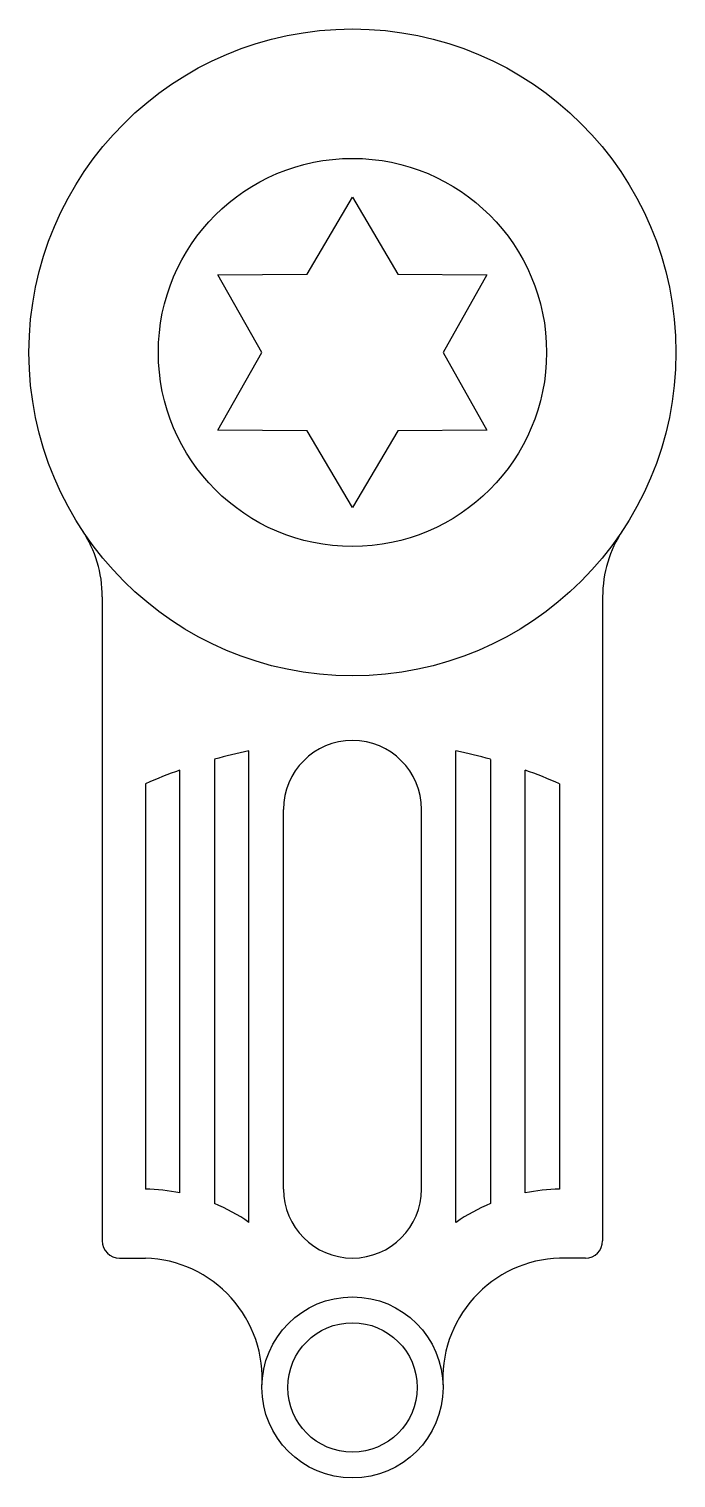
# Model space of a CAD drawing. Header units: millimetres. Extents: x 2715 to 2790, y 1959 to 2127.
import ezdxf

# ---------------------------------------------------------------- set-up
doc = ezdxf.new("R2010")
doc.units = ezdxf.units.MM

msp = doc.modelspace()

# ---------------------------------------------------------------- linework, layer by layer
for p, q in [((2747, 2098.98), (2752.25, 2107.89)), ((2752.25, 2107.89), (2757.5, 2098.98)), ((2736.66, 2098.89), (2747, 2098.98)), ((2741.75, 2089.89), (2736.66, 2098.89)), ((2757.5, 2098.98), (2767.84, 2098.89)), ((2767.84, 2098.89), (2762.75, 2089.89)), ((2736.66, 2080.89), (2741.75, 2089.89)), ((2762.75, 2089.89), (2767.84, 2080.89)), ((2747, 2080.79), (2736.66, 2080.89)), ((2752.25, 2071.89), (2747, 2080.79)), ((2757.5, 2080.79), (2752.25, 2071.89)), ((2767.84, 2080.89), (2757.5, 2080.79)), ((2723.25, 2061.55), (2723.25, 1986.89)), ((2781.25, 2061.55), (2781.25, 1986.89)), ((2740.25, 1989.02), (2740.25, 2043.68)), ((2764.25, 1989.02), (2764.25, 2043.68)), ((2732.25, 1992.44), (2732.25, 2041.46)), ((2736.25, 2042.71), (2736.25, 1991.2)), ((2768.25, 2042.71), (2768.25, 1991.2)), ((2772.25, 1992.44), (2772.25, 2041.46)), ((2728.25, 2039.88), (2728.25, 1992.89)), ((2776.25, 2039.88), (2776.25, 1992.89)), ((2744.25, 1992.89), (2744.25, 2036.89)), ((2760.25, 1992.89), (2760.25, 2036.89)), ((2725.25, 1984.89), (2728.25, 1984.89)), ((2779.25, 1984.89), (2776.25, 1984.89))]:
    msp.add_line(p, q)
for centre, radius in [((2752.25, 2089.89), 37.5), ((2752.25, 2089.89), 22.5), ((2752.25, 1969.89), 10.5), ((2752.25, 1969.89), 7.5)]:
    msp.add_circle(centre, radius)
for centre, radius, start, end in [((2709.25, 2061.55), 14, 0, 33.3892), ((2795.25, 2061.55), 14, 146.6108, 180), ((2752.25, 2036.89), 8, 0, 180), ((2752.25, 1984.89), 60, 101.537, 105.466), ((2752.25, 1984.89), 60, 74.534, 78.463), ((2752.25, 1984.89), 60, 109.4712, 113.5782), ((2752.25, 1984.89), 60, 66.4218, 70.5288), ((2727.79, 1970.9), 22, 78.2937, 88.7923), ((2752.25, 1992.89), 8, 180, 0), ((2776.72, 1970.9), 22, 91.2077, 101.7063), ((2727.79, 1970.9), 22, 55.4913, 67.3741), ((2776.72, 1970.9), 22, 112.6259, 124.5087), ((2725.25, 1986.89), 2, 180, 270), ((2779.25, 1986.89), 2, 270, 0), ((2727.79, 1970.9), 14, 355.8724, 88.102), ((2776.72, 1970.9), 14, 91.898, 184.1276)]:
    msp.add_arc(centre, radius, start, end)

doc.saveas('drawing.dxf')
